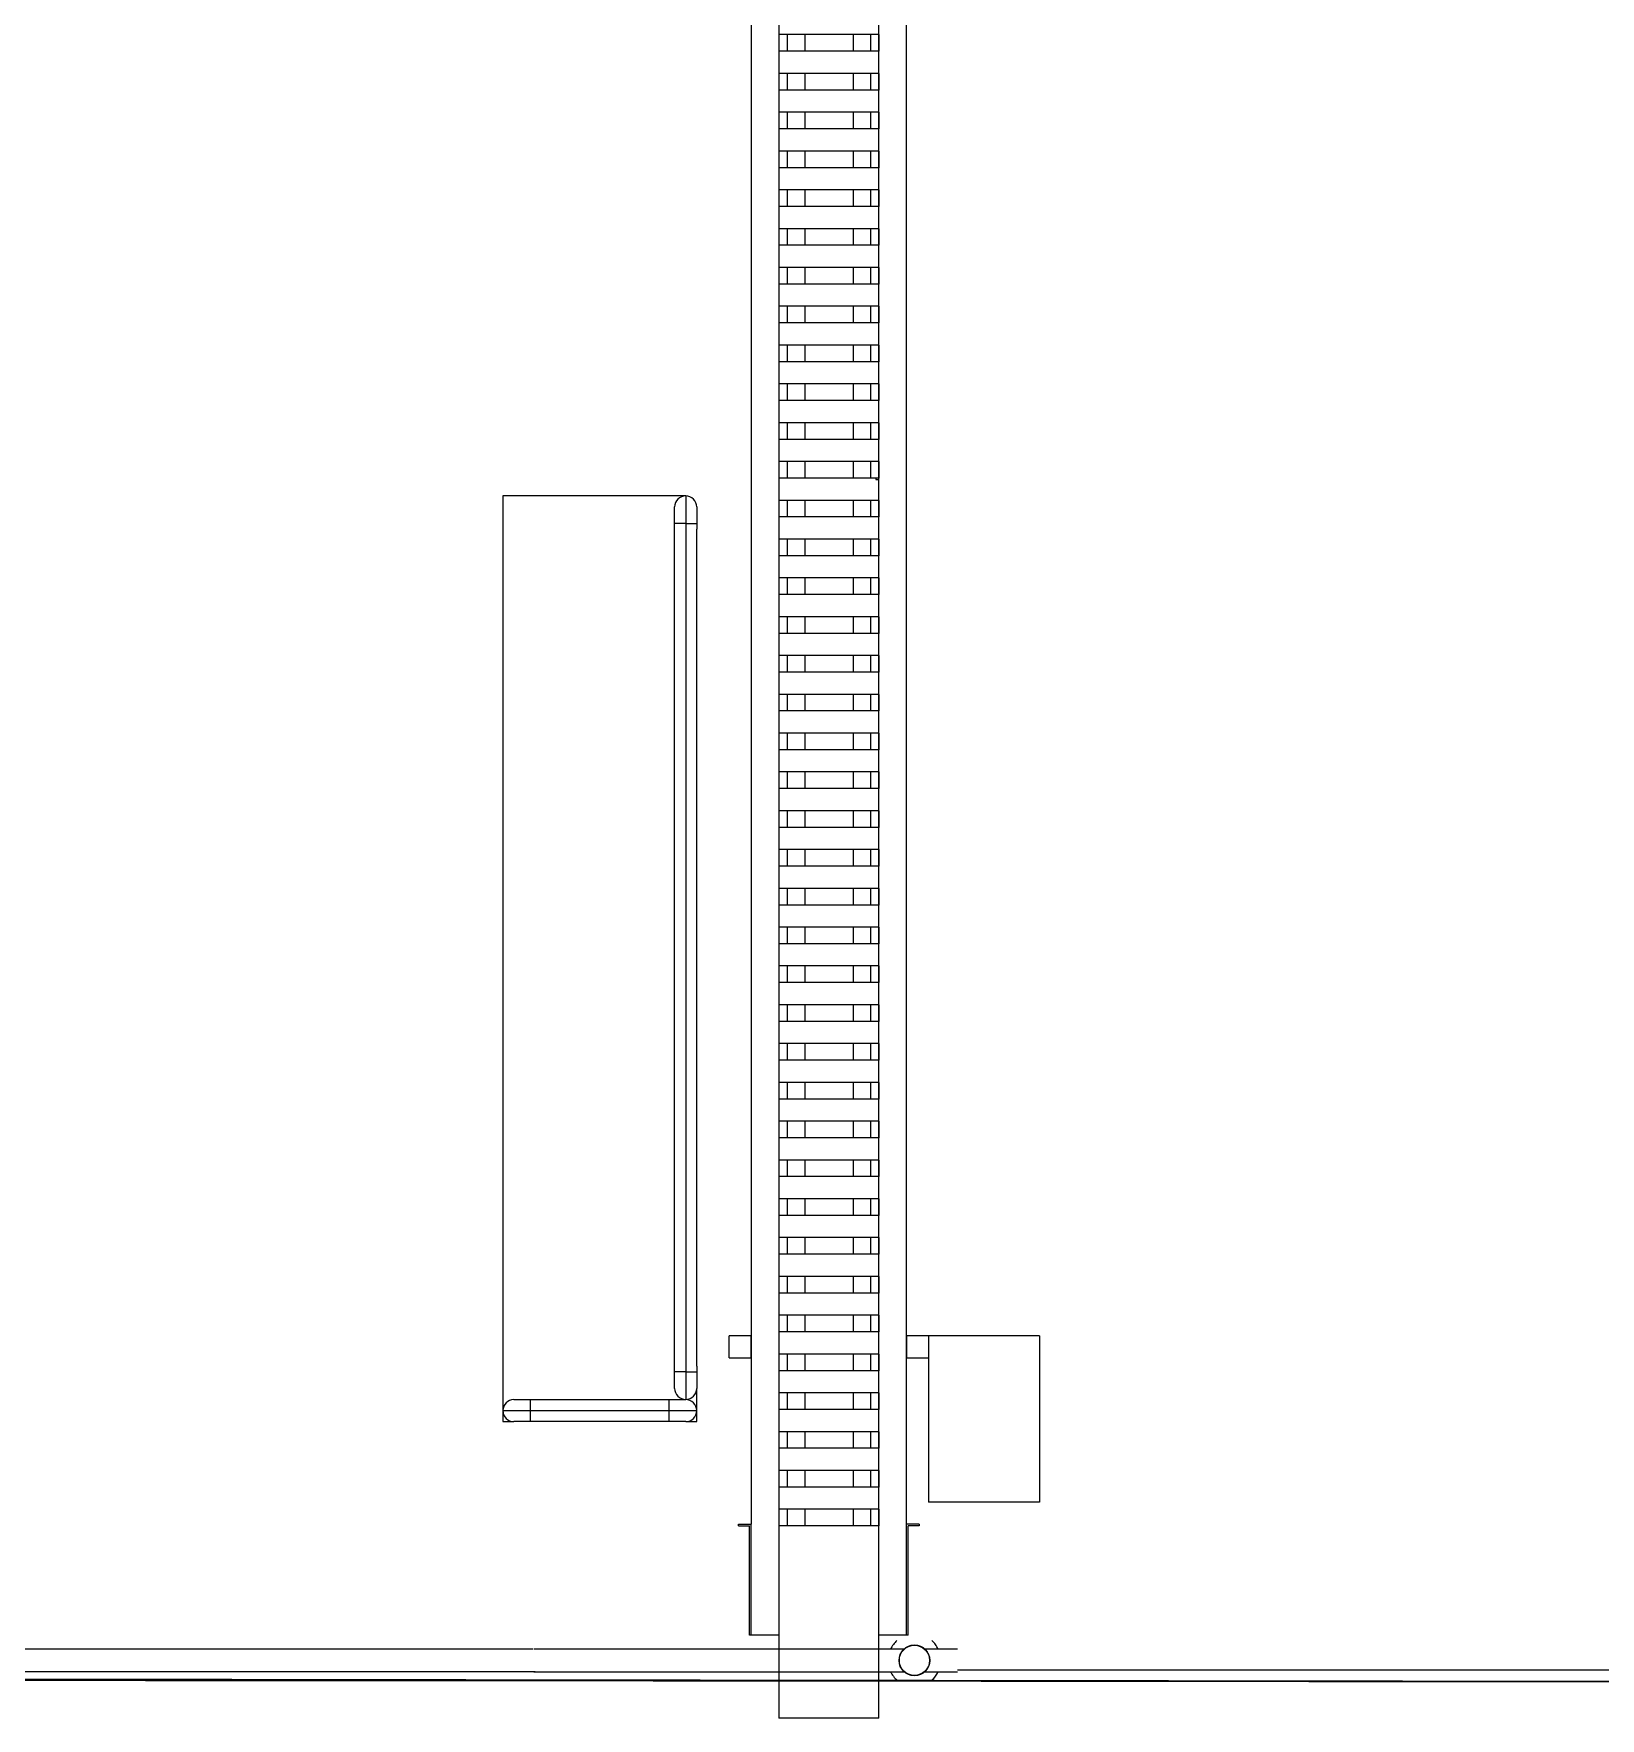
# Model space of a CAD drawing. Header units: inches. Extents: x -955375 to 106222, y -96450 to 64845.
# Drawn here: x 27907 to 30813, y 42033 to 45156 of the extents above; entities that cross this region are included whole.
import ezdxf

# ---------------------------------------------------------------- set-up
doc = ezdxf.new("R2010")
doc.units = ezdxf.units.IN
doc.header["$MEASUREMENT"] = 0
doc.linetypes.add('CONTINUA', pattern=[0])
doc.layers.add('ACHUTECH', color=24, linetype='Continuous', lineweight=18)
for name, color, linetype in [('DIBUJO', 2, 'Continuous'), ('Layer9', 7, 'Continuous'), ('maquinas', 7, 'Continuous')]:
    doc.layers.add(name, color=color, linetype=linetype)

# ---------------------------------------------------------------- blocks, each defined once
blk = doc.blocks.new('ertyuiop')
at = {"layer": 'DIBUJO', "color": 3}
blk.add_line((1018248.5, 77736.2, 1.1), (1018248.5, 78067.9, 1.1), dxfattribs=at)
at = {"layer": 'maquinas', "color": 3, "linetype": 'Continuous'}
for p, q in [((1016570.1, 78067.9, 1.1), (1016570.1, 78047.8, 1.1)), ((1018248.5, 78067.9, 1.1), (1016570.1, 78067.9, 1.1)), ((1016590.2, 78067.9, 1.1), (1016590.2, 78017.6, 1.1)), ((1016570.1, 78017.6, 1.1), (1016570.1, 78047.8, 1.1)), ((1016610.3, 78047.8, 1.1), (1016610.3, 78017.6, 1.1)), ((1016570.1, 78017.6, 1.1), (1016590.2, 78017.6, 1.1)), ((1016570.1, 78007.6, 1.1), (1016570.1, 78017.6, 1.1)), ((1016570.1, 77776.4, 1.1), (1016570.1, 78007.6, 1.1)), ((1016590.2, 78017.6, 1.1), (1016590.2, 77766.4, 1.1)), ((1016590.2, 78017.6, 1.1), (1016610.3, 78017.6, 1.1)), ((1016610.3, 78017.6, 1.1), (1016610.3, 78007.6, 1.1)), ((1016610.3, 78007.6, 1.1), (1016610.3, 77776.4, 1.1)), ((1016570.1, 77766.4, 1.1), (1016570.1, 77776.4, 1.1)), ((1016570.1, 77766.4, 1.1), (1016590.2, 77766.4, 1.1)), ((1016570.1, 77736.2, 1.1), (1016570.1, 77766.4, 1.1)), ((1016590.2, 77766.4, 1.1), (1016610.3, 77766.4, 1.1)), ((1016590.2, 77766.4, 1.1), (1016590.2, 77716.1, 1.1)), ((1016610.3, 77776.4, 1.1), (1016610.3, 77766.4, 1.1)), ((1016610.3, 77766.4, 1.1), (1016610.3, 77736.2, 1.1)), ((1016570.1, 77736.2, 1.1), (1016570.1, 77716.1, 1.1)), ((1016660.5, 77736.2, 1.1), (1016610.3, 77736.2, 1.1)), ((1016630.4, 77756.3, 1.1), (1016660.5, 77756.3, 1.1)), ((1016660.5, 77736.2, 1.1), (1016660.5, 77756.3, 1.1)), ((1016660.5, 77756.3, 1.1), (1016670.6, 77756.3, 1.1)), ((1016660.5, 77736.2, 1.1), (1016660.5, 77716.1, 1.1)), ((1018198.3, 77736.2, 1.1), (1016660.5, 77736.2, 1.1)), ((1016670.6, 77756.3, 1.1), (1018188.2, 77756.3, 1.1)), ((1018188.2, 77756.3, 1.1), (1018198.3, 77756.3, 1.1)), ((1018198.3, 77736.2, 1.1), (1018198.3, 77756.3, 1.1)), ((1018198.3, 77756.3, 1.1), (1018228.4, 77756.3, 1.1)), ((1018198.3, 77736.2, 1.1), (1018198.3, 77716.1, 1.1)), ((1018248.5, 77736.2, 1.1), (1018198.3, 77736.2, 1.1)), ((1016570.1, 77716.1, 1.1), (1016630.4, 77716.1, 1.1)), ((1016660.5, 77716.1, 1.1), (1016630.4, 77716.1, 1.1)), ((1016670.6, 77716.1, 1.1), (1016660.5, 77716.1, 1.1)), ((1016670.6, 77716.1, 1.1), (1018188.2, 77716.1, 1.1)), ((1018198.3, 77716.1, 1.1), (1018188.2, 77716.1, 1.1)), ((1018228.4, 77716.1, 1.1), (1018198.3, 77716.1, 1.1)), ((1018228.4, 77716.1, 1.1), (1018228.4, 77716.1, 1.1)), ((1016381.1, 77640.5, 1.1), (1016381.1, 77620.4, 1.1)), ((1016381.1, 77640.5, 1.1), (1016384.1, 77640.5, 1.1)), ((1016384.1, 77640.5, 1.1), (1016384.1, 77617.4, 1.1)), ((1016685.6, 77657.6, 1.1), (1016725.8, 77657.6, 1.1)), ((1016685.6, 77657.6, 1.1), (1016685.6, 77617.4, 1.1)), ((1016725.8, 77617.4, 1.1), (1016725.8, 77657.6, 1.1)), ((1016183.1, 77620.4, 1.1), (1016381.1, 77620.4, 1.1)), ((1016183.1, 77567.1, 1.1), (1016183.1, 77620.4, 1.1)), ((1016183.1, 77617.4, 1.1), (1016384.1, 77617.4, 1.1)), ((1019148, 77617.4, 1.1), (1016384.1, 77617.4, 1.1)), ((1016685.6, 77617.4, 1.1), (1016725.8, 77617.4, 1.1)), ((1019148, 77567.1, 1.1), (1016032.3, 77567.1, 1.1)), ((1016032.3, 77386.2, 1.1), (1016032.3, 77567.1, 1.1)), ((1016411.2, 77567.1, 1.1), (1016381.1, 77567.1, 1.1)), ((1016381.1, 77552.3, 1.1), (1016381.1, 77567.1, 1.1)), ((1016411.2, 77552.3, 1.1), (1016381.1, 77552.3, 1.1)), ((1016381.1, 77520.5, 1.1), (1016381.1, 77552.3, 1.1)), ((1016411.2, 77552.3, 1.1), (1016411.2, 77567.1, 1.1)), ((1016411.2, 77520.5, 1.1), (1016411.2, 77552.3, 1.1)), ((1016481.6, 77567.1, 1.1), (1016451.4, 77567.1, 1.1)), ((1016451.4, 77552.3, 1.1), (1016451.4, 77567.1, 1.1)), ((1016481.6, 77552.3, 1.1), (1016451.4, 77552.3, 1.1)), ((1016451.4, 77520.5, 1.1), (1016451.4, 77552.3, 1.1)), ((1016481.6, 77552.3, 1.1), (1016481.6, 77567.1, 1.1)), ((1016481.6, 77520.5, 1.1), (1016481.6, 77552.3, 1.1)), ((1016551.9, 77567.1, 1.1), (1016521.8, 77567.1, 1.1)), ((1016521.8, 77552.3, 1.1), (1016521.8, 77567.1, 1.1)), ((1016551.9, 77552.3, 1.1), (1016521.8, 77552.3, 1.1)), ((1016521.8, 77520.5, 1.1), (1016521.8, 77552.3, 1.1)), ((1016551.9, 77552.3, 1.1), (1016551.9, 77567.1, 1.1)), ((1016551.9, 77520.5, 1.1), (1016551.9, 77552.3, 1.1)), ((1016622.3, 77567.1, 1.1), (1016592.1, 77567.1, 1.1)), ((1016592.1, 77552.3, 1.1), (1016592.1, 77567.1, 1.1)), ((1016622.3, 77552.3, 1.1), (1016592.1, 77552.3, 1.1)), ((1016592.1, 77520.5, 1.1), (1016592.1, 77552.3, 1.1)), ((1016622.3, 77552.3, 1.1), (1016622.3, 77567.1, 1.1)), ((1016622.3, 77520.5, 1.1), (1016622.3, 77552.3, 1.1)), ((1016692.6, 77567.1, 1.1), (1016662.5, 77567.1, 1.1)), ((1016662.5, 77552.3, 1.1), (1016662.5, 77567.1, 1.1)), ((1016692.6, 77552.3, 1.1), (1016662.5, 77552.3, 1.1)), ((1016662.5, 77520.5, 1.1), (1016662.5, 77552.3, 1.1)), ((1016692.6, 77552.3, 1.1), (1016692.6, 77567.1, 1.1)), ((1016692.6, 77520.5, 1.1), (1016692.6, 77552.3, 1.1)), ((1016763, 77567.1, 1.1), (1016732.8, 77567.1, 1.1)), ((1016732.8, 77552.3, 1.1), (1016732.8, 77567.1, 1.1)), ((1016763, 77552.3, 1.1), (1016732.8, 77552.3, 1.1)), ((1016732.8, 77520.5, 1.1), (1016732.8, 77552.3, 1.1)), ((1016763, 77552.3, 1.1), (1016763, 77567.1, 1.1)), ((1016763, 77520.5, 1.1), (1016763, 77552.3, 1.1)), ((1016833.3, 77567.1, 1.1), (1016803.2, 77567.1, 1.1)), ((1016803.2, 77552.3, 1.1), (1016803.2, 77567.1, 1.1)), ((1016833.3, 77552.3, 1.1), (1016803.2, 77552.3, 1.1)), ((1016803.2, 77520.5, 1.1), (1016803.2, 77552.3, 1.1)), ((1016833.3, 77552.3, 1.1), (1016833.3, 77567.1, 1.1)), ((1016833.3, 77520.5, 1.1), (1016833.3, 77552.3, 1.1)), ((1016903.7, 77567.1, 1.1), (1016873.5, 77567.1, 1.1)), ((1016873.5, 77552.3, 1.1), (1016873.5, 77567.1, 1.1)), ((1016903.7, 77552.3, 1.1), (1016873.5, 77552.3, 1.1)), ((1016873.5, 77520.5, 1.1), (1016873.5, 77552.3, 1.1)), ((1016903.7, 77552.3, 1.1), (1016903.7, 77567.1, 1.1)), ((1016903.7, 77520.5, 1.1), (1016903.7, 77552.3, 1.1)), ((1016974.1, 77567.1, 1.1), (1016943.9, 77567.1, 1.1)), ((1016943.9, 77552.3, 1.1), (1016943.9, 77567.1, 1.1)), ((1016974.1, 77552.3, 1.1), (1016943.9, 77552.3, 1.1)), ((1016943.9, 77520.5, 1.1), (1016943.9, 77552.3, 1.1)), ((1016974.1, 77552.3, 1.1), (1016974.1, 77567.1, 1.1)), ((1016974.1, 77520.5, 1.1), (1016974.1, 77552.3, 1.1)), ((1017044.4, 77567.1, 1.1), (1017014.3, 77567.1, 1.1)), ((1017014.3, 77552.3, 1.1), (1017014.3, 77567.1, 1.1)), ((1017044.4, 77552.3, 1.1), (1017014.3, 77552.3, 1.1)), ((1017014.3, 77520.5, 1.1), (1017014.3, 77552.3, 1.1)), ((1017044.4, 77552.3, 1.1), (1017044.4, 77567.1, 1.1)), ((1017044.4, 77520.5, 1.1), (1017044.4, 77552.3, 1.1)), ((1017114.8, 77567.1, 1.1), (1017084.6, 77567.1, 1.1)), ((1017084.6, 77552.3, 1.1), (1017084.6, 77567.1, 1.1)), ((1017114.8, 77552.3, 1.1), (1017084.6, 77552.3, 1.1)), ((1017084.6, 77520.5, 1.1), (1017084.6, 77552.3, 1.1)), ((1017114.8, 77552.3, 1.1), (1017114.8, 77567.1, 1.1)), ((1017114.8, 77520.5, 1.1), (1017114.8, 77552.3, 1.1)), ((1017185.1, 77567.1, 1.1), (1017155, 77567.1, 1.1)), ((1017155, 77552.3, 1.1), (1017155, 77567.1, 1.1)), ((1017185.1, 77552.3, 1.1), (1017155, 77552.3, 1.1)), ((1017155, 77520.5, 1.1), (1017155, 77552.3, 1.1)), ((1017185.1, 77552.3, 1.1), (1017185.1, 77567.1, 1.1)), ((1017185.1, 77520.5, 1.1), (1017185.1, 77552.3, 1.1)), ((1017255.5, 77567.1, 1.1), (1017225.3, 77567.1, 1.1)), ((1017225.3, 77552.3, 1.1), (1017225.3, 77567.1, 1.1)), ((1017255.5, 77552.3, 1.1), (1017225.3, 77552.3, 1.1)), ((1017225.3, 77520.5, 1.1), (1017225.3, 77552.3, 1.1)), ((1017255.5, 77552.3, 1.1), (1017255.5, 77567.1, 1.1)), ((1017255.5, 77520.5, 1.1), (1017255.5, 77552.3, 1.1)), ((1017325.8, 77567.1, 1.1), (1017295.7, 77567.1, 1.1)), ((1017295.7, 77552.3, 1.1), (1017295.7, 77567.1, 1.1)), ((1017325.8, 77552.3, 1.1), (1017295.7, 77552.3, 1.1)), ((1017295.7, 77520.5, 1.1), (1017295.7, 77552.3, 1.1)), ((1017325.8, 77552.3, 1.1), (1017325.8, 77567.1, 1.1)), ((1017325.8, 77520.5, 1.1), (1017325.8, 77552.3, 1.1)), ((1017396.2, 77567.1, 1.1), (1017366, 77567.1, 1.1)), ((1017366, 77552.3, 1.1), (1017366, 77567.1, 1.1)), ((1017396.2, 77552.3, 1.1), (1017366, 77552.3, 1.1)), ((1017366, 77520.5, 1.1), (1017366, 77552.3, 1.1)), ((1017396.2, 77552.3, 1.1), (1017396.2, 77567.1, 1.1)), ((1017396.2, 77520.5, 1.1), (1017396.2, 77552.3, 1.1)), ((1017466.5, 77567.1, 1.1), (1017436.4, 77567.1, 1.1)), ((1017436.4, 77552.3, 1.1), (1017436.4, 77567.1, 1.1)), ((1017466.5, 77552.3, 1.1), (1017436.4, 77552.3, 1.1)), ((1017436.4, 77520.5, 1.1), (1017436.4, 77552.3, 1.1)), ((1017466.5, 77552.3, 1.1), (1017466.5, 77567.1, 1.1)), ((1017466.5, 77520.5, 1.1), (1017466.5, 77552.3, 1.1)), ((1017536.9, 77567.1, 1.1), (1017506.7, 77567.1, 1.1)), ((1017506.7, 77552.3, 1.1), (1017506.7, 77567.1, 1.1)), ((1017536.9, 77552.3, 1.1), (1017506.7, 77552.3, 1.1)), ((1017506.7, 77520.5, 1.1), (1017506.7, 77552.3, 1.1)), ((1017536.9, 77552.3, 1.1), (1017536.9, 77567.1, 1.1)), ((1017536.9, 77520.5, 1.1), (1017536.9, 77552.3, 1.1)), ((1017607.2, 77567.1, 1.1), (1017577.1, 77567.1, 1.1)), ((1017577.1, 77552.3, 1.1), (1017577.1, 77567.1, 1.1)), ((1017607.2, 77552.3, 1.1), (1017577.1, 77552.3, 1.1)), ((1017577.1, 77520.5, 1.1), (1017577.1, 77552.3, 1.1)), ((1017607.2, 77552.3, 1.1), (1017607.2, 77567.1, 1.1)), ((1017607.2, 77520.5, 1.1), (1017607.2, 77552.3, 1.1)), ((1017677.6, 77567.1, 1.1), (1017647.4, 77567.1, 1.1)), ((1017647.4, 77552.3, 1.1), (1017647.4, 77567.1, 1.1)), ((1017677.6, 77552.3, 1.1), (1017647.4, 77552.3, 1.1)), ((1017647.4, 77520.5, 1.1), (1017647.4, 77552.3, 1.1)), ((1017677.6, 77552.3, 1.1), (1017677.6, 77567.1, 1.1)), ((1017677.6, 77520.5, 1.1), (1017677.6, 77552.3, 1.1)), ((1017748, 77567.1, 1.1), (1017717.8, 77567.1, 1.1)), ((1017717.8, 77552.3, 1.1), (1017717.8, 77567.1, 1.1)), ((1017748, 77552.3, 1.1), (1017717.8, 77552.3, 1.1)), ((1017717.8, 77520.5, 1.1), (1017717.8, 77552.3, 1.1)), ((1017748, 77552.3, 1.1), (1017748, 77567.1, 1.1)), ((1017748, 77520.5, 1.1), (1017748, 77552.3, 1.1)), ((1017818.3, 77567.1, 1.1), (1017788.2, 77567.1, 1.1)), ((1017788.2, 77552.3, 1.1), (1017788.2, 77567.1, 1.1)), ((1017818.3, 77552.3, 1.1), (1017788.2, 77552.3, 1.1)), ((1017788.2, 77520.5, 1.1), (1017788.2, 77552.3, 1.1)), ((1017818.3, 77552.3, 1.1), (1017818.3, 77567.1, 1.1)), ((1017818.3, 77520.5, 1.1), (1017818.3, 77552.3, 1.1)), ((1017888.7, 77567.1, 1.1), (1017858.5, 77567.1, 1.1)), ((1017858.5, 77552.3, 1.1), (1017858.5, 77567.1, 1.1)), ((1017888.7, 77552.3, 1.1), (1017858.5, 77552.3, 1.1)), ((1017858.5, 77520.5, 1.1), (1017858.5, 77552.3, 1.1)), ((1017888.7, 77552.3, 1.1), (1017888.7, 77567.1, 1.1)), ((1017888.7, 77520.5, 1.1), (1017888.7, 77552.3, 1.1)), ((1017959, 77567.1, 1.1), (1017928.9, 77567.1, 1.1)), ((1017928.9, 77552.3, 1.1), (1017928.9, 77567.1, 1.1)), ((1017959, 77552.3, 1.1), (1017928.9, 77552.3, 1.1)), ((1017928.9, 77520.5, 1.1), (1017928.9, 77552.3, 1.1)), ((1017959, 77552.3, 1.1), (1017959, 77567.1, 1.1)), ((1017959, 77520.5, 1.1), (1017959, 77552.3, 1.1)), ((1018029.4, 77567.1, 1.1), (1017999.2, 77567.1, 1.1)), ((1017999.2, 77552.3, 1.1), (1017999.2, 77567.1, 1.1)), ((1018029.4, 77552.3, 1.1), (1017999.2, 77552.3, 1.1)), ((1017999.2, 77520.5, 1.1), (1017999.2, 77552.3, 1.1)), ((1018029.4, 77552.3, 1.1), (1018029.4, 77567.1, 1.1)), ((1018029.4, 77520.5, 1.1), (1018029.4, 77552.3, 1.1)), ((1018099.7, 77567.1, 1.1), (1018069.6, 77567.1, 1.1)), ((1018069.6, 77552.3, 1.1), (1018069.6, 77567.1, 1.1)), ((1018099.7, 77552.3, 1.1), (1018069.6, 77552.3, 1.1)), ((1018069.6, 77520.5, 1.1), (1018069.6, 77552.3, 1.1)), ((1018099.7, 77552.3, 1.1), (1018099.7, 77567.1, 1.1)), ((1018099.7, 77520.5, 1.1), (1018099.7, 77552.3, 1.1)), ((1018170.1, 77567.1, 1.1), (1018139.9, 77567.1, 1.1)), ((1018139.9, 77552.3, 1.1), (1018139.9, 77567.1, 1.1)), ((1018170.1, 77552.3, 1.1), (1018139.9, 77552.3, 1.1)), ((1018139.9, 77520.5, 1.1), (1018139.9, 77552.3, 1.1)), ((1018170.1, 77552.3, 1.1), (1018170.1, 77567.1, 1.1)), ((1018170.1, 77520.5, 1.1), (1018170.1, 77552.3, 1.1)), ((1018240.4, 77567.1, 1.1), (1018210.3, 77567.1, 1.1)), ((1018210.3, 77552.3, 1.1), (1018210.3, 77567.1, 1.1)), ((1018240.4, 77552.3, 1.1), (1018210.3, 77552.3, 1.1)), ((1018210.3, 77520.5, 1.1), (1018210.3, 77552.3, 1.1)), ((1018240.4, 77552.3, 1.1), (1018240.4, 77567.1, 1.1)), ((1018240.4, 77520.5, 1.1), (1018240.4, 77552.3, 1.1)), ((1018310.8, 77567.1, 1.1), (1018280.6, 77567.1, 1.1)), ((1018280.6, 77552.3, 1.1), (1018280.6, 77567.1, 1.1)), ((1018310.8, 77552.3, 1.1), (1018280.6, 77552.3, 1.1)), ((1018280.6, 77520.5, 1.1), (1018280.6, 77552.3, 1.1)), ((1018310.8, 77552.3, 1.1), (1018310.8, 77567.1, 1.1)), ((1018310.8, 77520.5, 1.1), (1018310.8, 77552.3, 1.1)), ((1018381.1, 77567.1, 1.1), (1018351, 77567.1, 1.1)), ((1018351, 77552.3, 1.1), (1018351, 77567.1, 1.1)), ((1018381.1, 77552.3, 1.1), (1018351, 77552.3, 1.1)), ((1018351, 77520.5, 1.1), (1018351, 77552.3, 1.1)), ((1018381.1, 77552.3, 1.1), (1018381.1, 77567.1, 1.1)), ((1018381.1, 77520.5, 1.1), (1018381.1, 77552.3, 1.1)), ((1018451.5, 77567.1, 1.1), (1018421.3, 77567.1, 1.1)), ((1018421.3, 77552.3, 1.1), (1018421.3, 77567.1, 1.1)), ((1018451.5, 77552.3, 1.1), (1018421.3, 77552.3, 1.1)), ((1018421.3, 77520.5, 1.1), (1018421.3, 77552.3, 1.1)), ((1018451.5, 77552.3, 1.1), (1018451.5, 77567.1, 1.1)), ((1018451.5, 77520.5, 1.1), (1018451.5, 77552.3, 1.1)), ((1018521.9, 77567.1, 1.1), (1018491.7, 77567.1, 1.1)), ((1018491.7, 77552.3, 1.1), (1018491.7, 77567.1, 1.1)), ((1018521.9, 77552.3, 1.1), (1018491.7, 77552.3, 1.1)), ((1018491.7, 77520.5, 1.1), (1018491.7, 77552.3, 1.1)), ((1018521.9, 77552.3, 1.1), (1018521.9, 77567.1, 1.1)), ((1018521.9, 77520.5, 1.1), (1018521.9, 77552.3, 1.1)), ((1018592.2, 77567.1, 1.1), (1018562.1, 77567.1, 1.1)), ((1018562.1, 77552.3, 1.1), (1018562.1, 77567.1, 1.1)), ((1018592.2, 77552.3, 1.1), (1018562.1, 77552.3, 1.1)), ((1018562.1, 77520.5, 1.1), (1018562.1, 77552.3, 1.1)), ((1018592.2, 77552.3, 1.1), (1018592.2, 77567.1, 1.1)), ((1018592.2, 77520.5, 1.1), (1018592.2, 77552.3, 1.1)), ((1018662.6, 77567.1, 1.1), (1018632.4, 77567.1, 1.1)), ((1018632.4, 77552.3, 1.1), (1018632.4, 77567.1, 1.1)), ((1018662.6, 77552.3, 1.1), (1018632.4, 77552.3, 1.1)), ((1018632.4, 77520.5, 1.1), (1018632.4, 77552.3, 1.1)), ((1018662.6, 77552.3, 1.1), (1018662.6, 77567.1, 1.1)), ((1018662.6, 77520.5, 1.1), (1018662.6, 77552.3, 1.1)), ((1018732.9, 77567.1, 1.1), (1018702.8, 77567.1, 1.1)), ((1018702.8, 77552.3, 1.1), (1018702.8, 77567.1, 1.1)), ((1018732.9, 77552.3, 1.1), (1018702.8, 77552.3, 1.1)), ((1018702.8, 77520.5, 1.1), (1018702.8, 77552.3, 1.1)), ((1018732.9, 77552.3, 1.1), (1018732.9, 77567.1, 1.1)), ((1018732.9, 77520.5, 1.1), (1018732.9, 77552.3, 1.1)), ((1018803.3, 77567.1, 1.1), (1018773.1, 77567.1, 1.1)), ((1018773.1, 77552.3, 1.1), (1018773.1, 77567.1, 1.1)), ((1018803.3, 77552.3, 1.1), (1018773.1, 77552.3, 1.1)), ((1018773.1, 77520.5, 1.1), (1018773.1, 77552.3, 1.1)), ((1018803.3, 77552.3, 1.1), (1018803.3, 77567.1, 1.1)), ((1018803.3, 77520.5, 1.1), (1018803.3, 77552.3, 1.1)), ((1018873.6, 77567.1, 1.1), (1018843.5, 77567.1, 1.1)), ((1018843.5, 77552.3, 1.1), (1018843.5, 77567.1, 1.1)), ((1018873.6, 77552.3, 1.1), (1018843.5, 77552.3, 1.1)), ((1018843.5, 77520.5, 1.1), (1018843.5, 77552.3, 1.1)), ((1018873.6, 77552.3, 1.1), (1018873.6, 77567.1, 1.1)), ((1018873.6, 77520.5, 1.1), (1018873.6, 77552.3, 1.1)), ((1018944, 77567.1, 1.1), (1018913.8, 77567.1, 1.1)), ((1018913.8, 77552.3, 1.1), (1018913.8, 77567.1, 1.1)), ((1018944, 77552.3, 1.1), (1018913.8, 77552.3, 1.1)), ((1018913.8, 77520.5, 1.1), (1018913.8, 77552.3, 1.1)), ((1018944, 77552.3, 1.1), (1018944, 77567.1, 1.1)), ((1018944, 77520.5, 1.1), (1018944, 77552.3, 1.1)), ((1019014.3, 77567.1, 1.1), (1018984.2, 77567.1, 1.1)), ((1018984.2, 77552.3, 1.1), (1018984.2, 77567.1, 1.1)), ((1019014.3, 77552.3, 1.1), (1018984.2, 77552.3, 1.1)), ((1018984.2, 77520.5, 1.1), (1018984.2, 77552.3, 1.1)), ((1019014.3, 77552.3, 1.1), (1019014.3, 77567.1, 1.1)), ((1019014.3, 77520.5, 1.1), (1019014.3, 77552.3, 1.1)), ((1019084.7, 77567.1, 1.1), (1019054.5, 77567.1, 1.1)), ((1019054.5, 77552.3, 1.1), (1019054.5, 77567.1, 1.1)), ((1019084.7, 77552.3, 1.1), (1019054.5, 77552.3, 1.1)), ((1019054.5, 77520.5, 1.1), (1019054.5, 77552.3, 1.1)), ((1019084.7, 77552.3, 1.1), (1019084.7, 77567.1, 1.1)), ((1019084.7, 77520.5, 1.1), (1019084.7, 77552.3, 1.1)), ((1016411.2, 77520.5, 1.1), (1016381.1, 77520.5, 1.1)), ((1016381.1, 77432.8, 1.1), (1016381.1, 77520.5, 1.1)), ((1016411.2, 77432.8, 1.1), (1016411.2, 77520.5, 1.1)), ((1016481.6, 77520.5, 1.1), (1016451.4, 77520.5, 1.1)), ((1016451.4, 77432.8, 1.1), (1016451.4, 77520.5, 1.1)), ((1016481.6, 77432.8, 1.1), (1016481.6, 77520.5, 1.1)), ((1016551.9, 77520.5, 1.1), (1016521.8, 77520.5, 1.1)), ((1016521.8, 77432.8, 1.1), (1016521.8, 77520.5, 1.1)), ((1016551.9, 77432.8, 1.1), (1016551.9, 77520.5, 1.1)), ((1016622.3, 77520.5, 1.1), (1016592.1, 77520.5, 1.1)), ((1016592.1, 77432.8, 1.1), (1016592.1, 77520.5, 1.1)), ((1016622.3, 77432.8, 1.1), (1016622.3, 77520.5, 1.1)), ((1016692.6, 77520.5, 1.1), (1016662.5, 77520.5, 1.1)), ((1016662.5, 77432.8, 1.1), (1016662.5, 77520.5, 1.1)), ((1016692.6, 77432.8, 1.1), (1016692.6, 77520.5, 1.1)), ((1016763, 77520.5, 1.1), (1016732.8, 77520.5, 1.1)), ((1016732.8, 77432.8, 1.1), (1016732.8, 77520.5, 1.1)), ((1016763, 77432.8, 1.1), (1016763, 77520.5, 1.1)), ((1016833.3, 77520.5, 1.1), (1016803.2, 77520.5, 1.1)), ((1016803.2, 77432.8, 1.1), (1016803.2, 77520.5, 1.1)), ((1016833.3, 77432.8, 1.1), (1016833.3, 77520.5, 1.1)), ((1016903.7, 77520.5, 1.1), (1016873.5, 77520.5, 1.1)), ((1016873.5, 77432.8, 1.1), (1016873.5, 77520.5, 1.1)), ((1016903.7, 77432.8, 1.1), (1016903.7, 77520.5, 1.1)), ((1016974.1, 77520.5, 1.1), (1016943.9, 77520.5, 1.1)), ((1016943.9, 77432.8, 1.1), (1016943.9, 77520.5, 1.1)), ((1016974.1, 77432.8, 1.1), (1016974.1, 77520.5, 1.1)), ((1017044.4, 77520.5, 1.1), (1017014.3, 77520.5, 1.1)), ((1017014.3, 77432.8, 1.1), (1017014.3, 77520.5, 1.1)), ((1017044.4, 77432.8, 1.1), (1017044.4, 77520.5, 1.1)), ((1017114.8, 77520.5, 1.1), (1017084.6, 77520.5, 1.1)), ((1017084.6, 77432.8, 1.1), (1017084.6, 77520.5, 1.1)), ((1017114.8, 77432.8, 1.1), (1017114.8, 77520.5, 1.1)), ((1017185.1, 77520.5, 1.1), (1017155, 77520.5, 1.1)), ((1017155, 77432.8, 1.1), (1017155, 77520.5, 1.1)), ((1017185.1, 77432.8, 1.1), (1017185.1, 77520.5, 1.1)), ((1017255.5, 77520.5, 1.1), (1017225.3, 77520.5, 1.1)), ((1017225.3, 77432.8, 1.1), (1017225.3, 77520.5, 1.1)), ((1017255.5, 77432.8, 1.1), (1017255.5, 77520.5, 1.1)), ((1017325.8, 77520.5, 1.1), (1017295.7, 77520.5, 1.1)), ((1017295.7, 77432.8, 1.1), (1017295.7, 77520.5, 1.1)), ((1017325.8, 77432.8, 1.1), (1017325.8, 77520.5, 1.1)), ((1017396.2, 77520.5, 1.1), (1017366, 77520.5, 1.1)), ((1017366, 77432.8, 1.1), (1017366, 77520.5, 1.1)), ((1017396.2, 77432.8, 1.1), (1017396.2, 77520.5, 1.1)), ((1017466.5, 77520.5, 1.1), (1017436.4, 77520.5, 1.1)), ((1017436.4, 77432.8, 1.1), (1017436.4, 77520.5, 1.1)), ((1017466.5, 77432.8, 1.1), (1017466.5, 77520.5, 1.1)), ((1017536.9, 77520.5, 1.1), (1017506.7, 77520.5, 1.1)), ((1017506.7, 77432.8, 1.1), (1017506.7, 77520.5, 1.1)), ((1017536.9, 77432.8, 1.1), (1017536.9, 77520.5, 1.1)), ((1017607.2, 77520.5, 1.1), (1017577.1, 77520.5, 1.1)), ((1017577.1, 77432.8, 1.1), (1017577.1, 77520.5, 1.1)), ((1017607.2, 77432.8, 1.1), (1017607.2, 77520.5, 1.1)), ((1017677.6, 77520.5, 1.1), (1017647.4, 77520.5, 1.1)), ((1017647.4, 77432.8, 1.1), (1017647.4, 77520.5, 1.1)), ((1017677.6, 77432.8, 1.1), (1017677.6, 77520.5, 1.1)), ((1017748, 77520.5, 1.1), (1017717.8, 77520.5, 1.1)), ((1017717.8, 77432.8, 1.1), (1017717.8, 77520.5, 1.1)), ((1017748, 77432.8, 1.1), (1017748, 77520.5, 1.1)), ((1017818.3, 77520.5, 1.1), (1017788.2, 77520.5, 1.1)), ((1017788.2, 77432.8, 1.1), (1017788.2, 77520.5, 1.1)), ((1017818.3, 77432.8, 1.1), (1017818.3, 77520.5, 1.1)), ((1017888.7, 77520.5, 1.1), (1017858.5, 77520.5, 1.1)), ((1017858.5, 77432.8, 1.1), (1017858.5, 77520.5, 1.1)), ((1017888.7, 77432.8, 1.1), (1017888.7, 77520.5, 1.1)), ((1017959, 77520.5, 1.1), (1017928.9, 77520.5, 1.1)), ((1017928.9, 77432.8, 1.1), (1017928.9, 77520.5, 1.1)), ((1017959, 77432.8, 1.1), (1017959, 77520.5, 1.1)), ((1018029.4, 77520.5, 1.1), (1017999.2, 77520.5, 1.1)), ((1017999.2, 77432.8, 1.1), (1017999.2, 77520.5, 1.1)), ((1018029.4, 77432.8, 1.1), (1018029.4, 77520.5, 1.1)), ((1018099.7, 77520.5, 1.1), (1018069.6, 77520.5, 1.1)), ((1018069.6, 77432.8, 1.1), (1018069.6, 77520.5, 1.1)), ((1018099.7, 77432.8, 1.1), (1018099.7, 77520.5, 1.1)), ((1018170.1, 77520.5, 1.1), (1018139.9, 77520.5, 1.1)), ((1018139.9, 77432.8, 1.1), (1018139.9, 77520.5, 1.1)), ((1018170.1, 77432.8, 1.1), (1018170.1, 77520.5, 1.1)), ((1018240.4, 77520.5, 1.1), (1018210.3, 77520.5, 1.1)), ((1018210.3, 77432.8, 1.1), (1018210.3, 77520.5, 1.1)), ((1018240.4, 77432.8, 1.1), (1018240.4, 77520.5, 1.1)), ((1018310.8, 77520.5, 1.1), (1018280.6, 77520.5, 1.1)), ((1018280.6, 77432.8, 1.1), (1018280.6, 77520.5, 1.1)), ((1018310.8, 77432.8, 1.1), (1018310.8, 77520.5, 1.1)), ((1018381.1, 77520.5, 1.1), (1018351, 77520.5, 1.1)), ((1018351, 77432.8, 1.1), (1018351, 77520.5, 1.1)), ((1018381.1, 77432.8, 1.1), (1018381.1, 77520.5, 1.1)), ((1018451.5, 77520.5, 1.1), (1018421.3, 77520.5, 1.1)), ((1018421.3, 77432.8, 1.1), (1018421.3, 77520.5, 1.1)), ((1018451.5, 77432.8, 1.1), (1018451.5, 77520.5, 1.1)), ((1018521.9, 77520.5, 1.1), (1018491.7, 77520.5, 1.1)), ((1018491.7, 77432.8, 1.1), (1018491.7, 77520.5, 1.1)), ((1018521.9, 77432.8, 1.1), (1018521.9, 77520.5, 1.1)), ((1018592.2, 77520.5, 1.1), (1018562.1, 77520.5, 1.1)), ((1018562.1, 77432.8, 1.1), (1018562.1, 77520.5, 1.1)), ((1018592.2, 77432.8, 1.1), (1018592.2, 77520.5, 1.1)), ((1018662.6, 77520.5, 1.1), (1018632.4, 77520.5, 1.1)), ((1018632.4, 77432.8, 1.1), (1018632.4, 77520.5, 1.1)), ((1018662.6, 77432.8, 1.1), (1018662.6, 77520.5, 1.1)), ((1018732.9, 77520.5, 1.1), (1018702.8, 77520.5, 1.1)), ((1018702.8, 77432.8, 1.1), (1018702.8, 77520.5, 1.1)), ((1018732.9, 77432.8, 1.1), (1018732.9, 77520.5, 1.1)), ((1018803.3, 77520.5, 1.1), (1018773.1, 77520.5, 1.1)), ((1018773.1, 77432.8, 1.1), (1018773.1, 77520.5, 1.1)), ((1018803.3, 77432.8, 1.1), (1018803.3, 77520.5, 1.1)), ((1018873.6, 77520.5, 1.1), (1018843.5, 77520.5, 1.1)), ((1018843.5, 77432.8, 1.1), (1018843.5, 77520.5, 1.1)), ((1018873.6, 77432.8, 1.1), (1018873.6, 77520.5, 1.1)), ((1018944, 77520.5, 1.1), (1018913.8, 77520.5, 1.1)), ((1018913.8, 77432.8, 1.1), (1018913.8, 77520.5, 1.1)), ((1018944, 77432.8, 1.1), (1018944, 77520.5, 1.1)), ((1019014.3, 77520.5, 1.1), (1018984.2, 77520.5, 1.1)), ((1018984.2, 77432.8, 1.1), (1018984.2, 77520.5, 1.1)), ((1019014.3, 77432.8, 1.1), (1019014.3, 77520.5, 1.1)), ((1019084.7, 77520.5, 1.1), (1019054.5, 77520.5, 1.1)), ((1019054.5, 77432.8, 1.1), (1019054.5, 77520.5, 1.1)), ((1019084.7, 77432.8, 1.1), (1019084.7, 77520.5, 1.1)), ((1016411.2, 77432.8, 1.1), (1016381.1, 77432.8, 1.1)), ((1016381.1, 77401.1, 1.1), (1016381.1, 77432.8, 1.1)), ((1016411.2, 77401.1, 1.1), (1016411.2, 77432.8, 1.1)), ((1016481.6, 77432.8, 1.1), (1016451.4, 77432.8, 1.1)), ((1016451.4, 77401.1, 1.1), (1016451.4, 77432.8, 1.1)), ((1016481.6, 77401.1, 1.1), (1016481.6, 77432.8, 1.1)), ((1016551.9, 77432.8, 1.1), (1016521.8, 77432.8, 1.1)), ((1016521.8, 77401.1, 1.1), (1016521.8, 77432.8, 1.1)), ((1016551.9, 77401.1, 1.1), (1016551.9, 77432.8, 1.1)), ((1016622.3, 77432.8, 1.1), (1016592.1, 77432.8, 1.1)), ((1016592.1, 77401.1, 1.1), (1016592.1, 77432.8, 1.1)), ((1016622.3, 77401.1, 1.1), (1016622.3, 77432.8, 1.1)), ((1016692.6, 77432.8, 1.1), (1016662.5, 77432.8, 1.1)), ((1016662.5, 77401.1, 1.1), (1016662.5, 77432.8, 1.1)), ((1016692.6, 77401.1, 1.1), (1016692.6, 77432.8, 1.1)), ((1016763, 77432.8, 1.1), (1016732.8, 77432.8, 1.1)), ((1016732.8, 77401.1, 1.1), (1016732.8, 77432.8, 1.1)), ((1016763, 77401.1, 1.1), (1016763, 77432.8, 1.1)), ((1016833.3, 77432.8, 1.1), (1016803.2, 77432.8, 1.1)), ((1016803.2, 77401.1, 1.1), (1016803.2, 77432.8, 1.1)), ((1016833.3, 77401.1, 1.1), (1016833.3, 77432.8, 1.1)), ((1016903.7, 77432.8, 1.1), (1016873.5, 77432.8, 1.1)), ((1016873.5, 77401.1, 1.1), (1016873.5, 77432.8, 1.1)), ((1016903.7, 77401.1, 1.1), (1016903.7, 77432.8, 1.1)), ((1016974.1, 77432.8, 1.1), (1016943.9, 77432.8, 1.1)), ((1016943.9, 77401.1, 1.1), (1016943.9, 77432.8, 1.1)), ((1016974.1, 77401.1, 1.1), (1016974.1, 77432.8, 1.1)), ((1017044.4, 77432.8, 1.1), (1017014.3, 77432.8, 1.1)), ((1017014.3, 77401.1, 1.1), (1017014.3, 77432.8, 1.1)), ((1017044.4, 77401.1, 1.1), (1017044.4, 77432.8, 1.1)), ((1017114.8, 77432.8, 1.1), (1017084.6, 77432.8, 1.1)), ((1017084.6, 77401.1, 1.1), (1017084.6, 77432.8, 1.1)), ((1017114.8, 77401.1, 1.1), (1017114.8, 77432.8, 1.1)), ((1017185.1, 77432.8, 1.1), (1017155, 77432.8, 1.1)), ((1017155, 77401.1, 1.1), (1017155, 77432.8, 1.1)), ((1017185.1, 77401.1, 1.1), (1017185.1, 77432.8, 1.1)), ((1017255.5, 77432.8, 1.1), (1017225.3, 77432.8, 1.1)), ((1017225.3, 77401.1, 1.1), (1017225.3, 77432.8, 1.1)), ((1017255.5, 77401.1, 1.1), (1017255.5, 77432.8, 1.1)), ((1017325.8, 77432.8, 1.1), (1017295.7, 77432.8, 1.1)), ((1017295.7, 77401.1, 1.1), (1017295.7, 77432.8, 1.1)), ((1017325.8, 77401.1, 1.1), (1017325.8, 77432.8, 1.1)), ((1017396.2, 77432.8, 1.1), (1017366, 77432.8, 1.1)), ((1017366, 77401.1, 1.1), (1017366, 77432.8, 1.1)), ((1017396.2, 77401.1, 1.1), (1017396.2, 77432.8, 1.1)), ((1017466.5, 77432.8, 1.1), (1017436.4, 77432.8, 1.1)), ((1017436.4, 77401.1, 1.1), (1017436.4, 77432.8, 1.1)), ((1017466.5, 77401.1, 1.1), (1017466.5, 77432.8, 1.1)), ((1017536.9, 77432.8, 1.1), (1017506.7, 77432.8, 1.1)), ((1017506.7, 77401.1, 1.1), (1017506.7, 77432.8, 1.1)), ((1017536.9, 77401.1, 1.1), (1017536.9, 77432.8, 1.1)), ((1017607.2, 77432.8, 1.1), (1017577.1, 77432.8, 1.1)), ((1017577.1, 77401.1, 1.1), (1017577.1, 77432.8, 1.1)), ((1017607.2, 77401.1, 1.1), (1017607.2, 77432.8, 1.1)), ((1017677.6, 77432.8, 1.1), (1017647.4, 77432.8, 1.1)), ((1017647.4, 77401.1, 1.1), (1017647.4, 77432.8, 1.1)), ((1017677.6, 77401.1, 1.1), (1017677.6, 77432.8, 1.1)), ((1017748, 77432.8, 1.1), (1017717.8, 77432.8, 1.1)), ((1017717.8, 77401.1, 1.1), (1017717.8, 77432.8, 1.1)), ((1017748, 77401.1, 1.1), (1017748, 77432.8, 1.1)), ((1017818.3, 77432.8, 1.1), (1017788.2, 77432.8, 1.1)), ((1017788.2, 77401.1, 1.1), (1017788.2, 77432.8, 1.1)), ((1017818.3, 77401.1, 1.1), (1017818.3, 77432.8, 1.1)), ((1017888.7, 77432.8, 1.1), (1017858.5, 77432.8, 1.1)), ((1017858.5, 77401.1, 1.1), (1017858.5, 77432.8, 1.1)), ((1017888.7, 77401.1, 1.1), (1017888.7, 77432.8, 1.1)), ((1017959, 77432.8, 1.1), (1017928.9, 77432.8, 1.1)), ((1017928.9, 77401.1, 1.1), (1017928.9, 77432.8, 1.1)), ((1017959, 77401.1, 1.1), (1017959, 77432.8, 1.1)), ((1018029.4, 77432.8, 1.1), (1017999.2, 77432.8, 1.1)), ((1017999.2, 77401.1, 1.1), (1017999.2, 77432.8, 1.1)), ((1018029.4, 77401.1, 1.1), (1018029.4, 77432.8, 1.1)), ((1018099.7, 77432.8, 1.1), (1018069.6, 77432.8, 1.1)), ((1018069.6, 77401.1, 1.1), (1018069.6, 77432.8, 1.1)), ((1018099.7, 77401.1, 1.1), (1018099.7, 77432.8, 1.1)), ((1018170.1, 77432.8, 1.1), (1018139.9, 77432.8, 1.1)), ((1018139.9, 77401.1, 1.1), (1018139.9, 77432.8, 1.1)), ((1018170.1, 77401.1, 1.1), (1018170.1, 77432.8, 1.1)), ((1018240.4, 77432.8, 1.1), (1018210.3, 77432.8, 1.1)), ((1018210.3, 77401.1, 1.1), (1018210.3, 77432.8, 1.1)), ((1018240.4, 77401.1, 1.1), (1018240.4, 77432.8, 1.1)), ((1018310.8, 77432.8, 1.1), (1018280.6, 77432.8, 1.1)), ((1018280.6, 77401.1, 1.1), (1018280.6, 77432.8, 1.1)), ((1018310.8, 77401.1, 1.1), (1018310.8, 77432.8, 1.1)), ((1018381.1, 77432.8, 1.1), (1018351, 77432.8, 1.1)), ((1018351, 77401.1, 1.1), (1018351, 77432.8, 1.1)), ((1018381.1, 77401.1, 1.1), (1018381.1, 77432.8, 1.1)), ((1018451.5, 77432.8, 1.1), (1018421.3, 77432.8, 1.1)), ((1018421.3, 77401.1, 1.1), (1018421.3, 77432.8, 1.1)), ((1018451.5, 77401.1, 1.1), (1018451.5, 77432.8, 1.1)), ((1018521.9, 77432.8, 1.1), (1018491.7, 77432.8, 1.1)), ((1018491.7, 77401.1, 1.1), (1018491.7, 77432.8, 1.1)), ((1018521.9, 77401.1, 1.1), (1018521.9, 77432.8, 1.1)), ((1018592.2, 77432.8, 1.1), (1018562.1, 77432.8, 1.1)), ((1018562.1, 77401.1, 1.1), (1018562.1, 77432.8, 1.1)), ((1018592.2, 77401.1, 1.1), (1018592.2, 77432.8, 1.1)), ((1018662.6, 77432.8, 1.1), (1018632.4, 77432.8, 1.1)), ((1018632.4, 77401.1, 1.1), (1018632.4, 77432.8, 1.1)), ((1018662.6, 77401.1, 1.1), (1018662.6, 77432.8, 1.1)), ((1018732.9, 77432.8, 1.1), (1018702.8, 77432.8, 1.1)), ((1018702.8, 77401.1, 1.1), (1018702.8, 77432.8, 1.1)), ((1018732.9, 77401.1, 1.1), (1018732.9, 77432.8, 1.1)), ((1018803.3, 77432.8, 1.1), (1018773.1, 77432.8, 1.1)), ((1018773.1, 77401.1, 1.1), (1018773.1, 77432.8, 1.1)), ((1018803.3, 77401.1, 1.1), (1018803.3, 77432.8, 1.1)), ((1018873.6, 77432.8, 1.1), (1018843.5, 77432.8, 1.1)), ((1018843.5, 77401.1, 1.1), (1018843.5, 77432.8, 1.1)), ((1018873.6, 77401.1, 1.1), (1018873.6, 77432.8, 1.1)), ((1018944, 77432.8, 1.1), (1018913.8, 77432.8, 1.1)), ((1018913.8, 77401.1, 1.1), (1018913.8, 77432.8, 1.1)), ((1018944, 77401.1, 1.1), (1018944, 77432.8, 1.1)), ((1019014.3, 77432.8, 1.1), (1018984.2, 77432.8, 1.1)), ((1018984.2, 77401.1, 1.1), (1018984.2, 77432.8, 1.1)), ((1019014.3, 77401.1, 1.1), (1019014.3, 77432.8, 1.1)), ((1019084.7, 77432.8, 1.1), (1019054.5, 77432.8, 1.1)), ((1019054.5, 77401.1, 1.1), (1019054.5, 77432.8, 1.1)), ((1019084.7, 77401.1, 1.1), (1019084.7, 77432.8, 1.1)), ((1016411.2, 77401.1, 1.1), (1016381.1, 77401.1, 1.1)), ((1016381.1, 77386.2, 1.1), (1016381.1, 77401.1, 1.1)), ((1016411.2, 77386.2, 1.1), (1016411.2, 77401.1, 1.1)), ((1016481.6, 77401.1, 1.1), (1016451.4, 77401.1, 1.1)), ((1016451.4, 77386.2, 1.1), (1016451.4, 77401.1, 1.1)), ((1016481.6, 77386.2, 1.1), (1016481.6, 77401.1, 1.1)), ((1016551.9, 77401.1, 1.1), (1016521.8, 77401.1, 1.1)), ((1016521.8, 77386.2, 1.1), (1016521.8, 77401.1, 1.1)), ((1016551.9, 77386.2, 1.1), (1016551.9, 77401.1, 1.1)), ((1016622.3, 77401.1, 1.1), (1016592.1, 77401.1, 1.1)), ((1016592.1, 77386.2, 1.1), (1016592.1, 77401.1, 1.1)), ((1016622.3, 77386.2, 1.1), (1016622.3, 77401.1, 1.1)), ((1016692.6, 77401.1, 1.1), (1016662.5, 77401.1, 1.1)), ((1016662.5, 77386.2, 1.1), (1016662.5, 77401.1, 1.1)), ((1016692.6, 77386.2, 1.1), (1016692.6, 77401.1, 1.1)), ((1016763, 77401.1, 1.1), (1016732.8, 77401.1, 1.1)), ((1016732.8, 77386.2, 1.1), (1016732.8, 77401.1, 1.1)), ((1016763, 77386.2, 1.1), (1016763, 77401.1, 1.1)), ((1016833.3, 77401.1, 1.1), (1016803.2, 77401.1, 1.1)), ((1016803.2, 77386.2, 1.1), (1016803.2, 77401.1, 1.1)), ((1016833.3, 77386.2, 1.1), (1016833.3, 77401.1, 1.1)), ((1016903.7, 77401.1, 1.1), (1016873.5, 77401.1, 1.1)), ((1016873.5, 77386.2, 1.1), (1016873.5, 77401.1, 1.1)), ((1016903.7, 77386.2, 1.1), (1016903.7, 77401.1, 1.1)), ((1016974.1, 77401.1, 1.1), (1016943.9, 77401.1, 1.1)), ((1016943.9, 77386.2, 1.1), (1016943.9, 77401.1, 1.1)), ((1016974.1, 77386.2, 1.1), (1016974.1, 77401.1, 1.1)), ((1017044.4, 77401.1, 1.1), (1017014.3, 77401.1, 1.1)), ((1017014.3, 77386.2, 1.1), (1017014.3, 77401.1, 1.1)), ((1017044.4, 77386.2, 1.1), (1017044.4, 77401.1, 1.1)), ((1017114.8, 77401.1, 1.1), (1017084.6, 77401.1, 1.1)), ((1017084.6, 77386.2, 1.1), (1017084.6, 77401.1, 1.1)), ((1017114.8, 77386.2, 1.1), (1017114.8, 77401.1, 1.1)), ((1017185.1, 77401.1, 1.1), (1017155, 77401.1, 1.1)), ((1017155, 77386.2, 1.1), (1017155, 77401.1, 1.1)), ((1017185.1, 77386.2, 1.1), (1017185.1, 77401.1, 1.1)), ((1017255.5, 77401.1, 1.1), (1017225.3, 77401.1, 1.1)), ((1017225.3, 77386.2, 1.1), (1017225.3, 77401.1, 1.1)), ((1017255.5, 77386.2, 1.1), (1017255.5, 77401.1, 1.1)), ((1017325.8, 77401.1, 1.1), (1017295.7, 77401.1, 1.1)), ((1017295.7, 77386.2, 1.1), (1017295.7, 77401.1, 1.1)), ((1017325.8, 77386.2, 1.1), (1017325.8, 77401.1, 1.1)), ((1017396.2, 77401.1, 1.1), (1017366, 77401.1, 1.1)), ((1017366, 77386.2, 1.1), (1017366, 77401.1, 1.1)), ((1017396.2, 77386.2, 1.1), (1017396.2, 77401.1, 1.1)), ((1017466.5, 77401.1, 1.1), (1017436.4, 77401.1, 1.1)), ((1017436.4, 77386.2, 1.1), (1017436.4, 77401.1, 1.1)), ((1017466.5, 77386.2, 1.1), (1017466.5, 77401.1, 1.1)), ((1017536.9, 77401.1, 1.1), (1017506.7, 77401.1, 1.1)), ((1017506.7, 77386.2, 1.1), (1017506.7, 77401.1, 1.1)), ((1017536.9, 77386.2, 1.1), (1017536.9, 77401.1, 1.1)), ((1017607.2, 77401.1, 1.1), (1017577.1, 77401.1, 1.1)), ((1017577.1, 77386.2, 1.1), (1017577.1, 77401.1, 1.1)), ((1017607.2, 77386.2, 1.1), (1017607.2, 77401.1, 1.1)), ((1017677.6, 77401.1, 1.1), (1017647.4, 77401.1, 1.1)), ((1017647.4, 77386.2, 1.1), (1017647.4, 77401.1, 1.1)), ((1017677.6, 77386.2, 1.1), (1017677.6, 77401.1, 1.1)), ((1017748, 77401.1, 1.1), (1017717.8, 77401.1, 1.1)), ((1017717.8, 77386.2, 1.1), (1017717.8, 77401.1, 1.1)), ((1017748, 77386.2, 1.1), (1017748, 77401.1, 1.1)), ((1017818.3, 77401.1, 1.1), (1017788.2, 77401.1, 1.1)), ((1017788.2, 77386.2, 1.1), (1017788.2, 77401.1, 1.1)), ((1017818.3, 77386.2, 1.1), (1017818.3, 77401.1, 1.1)), ((1017888.7, 77401.1, 1.1), (1017858.5, 77401.1, 1.1)), ((1017858.5, 77386.2, 1.1), (1017858.5, 77401.1, 1.1)), ((1017888.7, 77386.2, 1.1), (1017888.7, 77401.1, 1.1)), ((1017959, 77401.1, 1.1), (1017928.9, 77401.1, 1.1)), ((1017928.9, 77386.2, 1.1), (1017928.9, 77401.1, 1.1)), ((1017959, 77386.2, 1.1), (1017959, 77401.1, 1.1)), ((1018029.4, 77401.1, 1.1), (1017999.2, 77401.1, 1.1)), ((1017999.2, 77386.2, 1.1), (1017999.2, 77401.1, 1.1)), ((1018029.4, 77386.2, 1.1), (1018029.4, 77401.1, 1.1)), ((1018099.7, 77401.1, 1.1), (1018069.6, 77401.1, 1.1)), ((1018069.6, 77386.2, 1.1), (1018069.6, 77401.1, 1.1)), ((1018099.7, 77386.2, 1.1), (1018099.7, 77401.1, 1.1)), ((1018170.1, 77401.1, 1.1), (1018139.9, 77401.1, 1.1)), ((1018139.9, 77386.2, 1.1), (1018139.9, 77401.1, 1.1)), ((1018170.1, 77386.2, 1.1), (1018170.1, 77401.1, 1.1)), ((1018240.4, 77401.1, 1.1), (1018210.3, 77401.1, 1.1)), ((1018210.3, 77386.2, 1.1), (1018210.3, 77401.1, 1.1)), ((1018240.4, 77386.2, 1.1), (1018240.4, 77401.1, 1.1)), ((1018280.6, 77391.6, 1.1), (1018278.2, 77391.6, 1.1)), ((1018278.2, 77391.6, 1.1), (1018278.2, 77386.2, 1.1)), ((1018310.8, 77401.1, 1.1), (1018280.6, 77401.1, 1.1)), ((1018280.6, 77386.2, 1.1), (1018280.6, 77401.1, 1.1)), ((1018310.8, 77386.2, 1.1), (1018310.8, 77401.1, 1.1)), ((1018381.1, 77401.1, 1.1), (1018351, 77401.1, 1.1)), ((1018351, 77386.2, 1.1), (1018351, 77401.1, 1.1)), ((1018381.1, 77386.2, 1.1), (1018381.1, 77401.1, 1.1)), ((1018451.5, 77401.1, 1.1), (1018421.3, 77401.1, 1.1)), ((1018421.3, 77386.2, 1.1), (1018421.3, 77401.1, 1.1)), ((1018451.5, 77386.2, 1.1), (1018451.5, 77401.1, 1.1)), ((1018521.9, 77401.1, 1.1), (1018491.7, 77401.1, 1.1)), ((1018491.7, 77386.2, 1.1), (1018491.7, 77401.1, 1.1)), ((1018521.9, 77386.2, 1.1), (1018521.9, 77401.1, 1.1)), ((1018592.2, 77401.1, 1.1), (1018562.1, 77401.1, 1.1)), ((1018562.1, 77386.2, 1.1), (1018562.1, 77401.1, 1.1)), ((1018592.2, 77386.2, 1.1), (1018592.2, 77401.1, 1.1)), ((1018662.6, 77401.1, 1.1), (1018632.4, 77401.1, 1.1)), ((1018632.4, 77386.2, 1.1), (1018632.4, 77401.1, 1.1)), ((1018662.6, 77386.2, 1.1), (1018662.6, 77401.1, 1.1)), ((1018732.9, 77401.1, 1.1), (1018702.8, 77401.1, 1.1)), ((1018702.8, 77386.2, 1.1), (1018702.8, 77401.1, 1.1)), ((1018732.9, 77386.2, 1.1), (1018732.9, 77401.1, 1.1)), ((1018803.3, 77401.1, 1.1), (1018773.1, 77401.1, 1.1)), ((1018773.1, 77386.2, 1.1), (1018773.1, 77401.1, 1.1)), ((1018803.3, 77386.2, 1.1), (1018803.3, 77401.1, 1.1)), ((1018873.6, 77401.1, 1.1), (1018843.5, 77401.1, 1.1)), ((1018843.5, 77386.2, 1.1), (1018843.5, 77401.1, 1.1)), ((1018873.6, 77386.2, 1.1), (1018873.6, 77401.1, 1.1)), ((1018944, 77401.1, 1.1), (1018913.8, 77401.1, 1.1)), ((1018913.8, 77386.2, 1.1), (1018913.8, 77401.1, 1.1)), ((1018944, 77386.2, 1.1), (1018944, 77401.1, 1.1)), ((1019014.3, 77401.1, 1.1), (1018984.2, 77401.1, 1.1)), ((1018984.2, 77386.2, 1.1), (1018984.2, 77401.1, 1.1)), ((1019014.3, 77386.2, 1.1), (1019014.3, 77401.1, 1.1)), ((1019084.7, 77401.1, 1.1), (1019054.5, 77401.1, 1.1)), ((1019054.5, 77386.2, 1.1), (1019054.5, 77401.1, 1.1)), ((1019084.7, 77386.2, 1.1), (1019084.7, 77401.1, 1.1)), ((1016032.3, 77386.2, 1.1), (1019148, 77386.2, 1.1)), ((1016183.1, 77332.9, 1.1), (1016183.1, 77386.2, 1.1)), ((1016411.2, 77386.2, 1.1), (1016381.1, 77386.2, 1.1)), ((1016481.6, 77386.2, 1.1), (1016451.4, 77386.2, 1.1)), ((1016551.9, 77386.2, 1.1), (1016521.8, 77386.2, 1.1)), ((1016622.3, 77386.2, 1.1), (1016592.1, 77386.2, 1.1)), ((1016692.6, 77386.2, 1.1), (1016662.5, 77386.2, 1.1)), ((1016763, 77386.2, 1.1), (1016732.8, 77386.2, 1.1)), ((1016833.3, 77386.2, 1.1), (1016803.2, 77386.2, 1.1)), ((1016903.7, 77386.2, 1.1), (1016873.5, 77386.2, 1.1)), ((1016974.1, 77386.2, 1.1), (1016943.9, 77386.2, 1.1)), ((1017044.4, 77386.2, 1.1), (1017014.3, 77386.2, 1.1)), ((1017114.8, 77386.2, 1.1), (1017084.6, 77386.2, 1.1)), ((1017185.1, 77386.2, 1.1), (1017155, 77386.2, 1.1)), ((1017255.5, 77386.2, 1.1), (1017225.3, 77386.2, 1.1)), ((1017325.8, 77386.2, 1.1), (1017295.7, 77386.2, 1.1)), ((1017396.2, 77386.2, 1.1), (1017366, 77386.2, 1.1)), ((1017466.5, 77386.2, 1.1), (1017436.4, 77386.2, 1.1)), ((1017536.9, 77386.2, 1.1), (1017506.7, 77386.2, 1.1)), ((1017607.2, 77386.2, 1.1), (1017577.1, 77386.2, 1.1)), ((1017677.6, 77386.2, 1.1), (1017647.4, 77386.2, 1.1)), ((1017748, 77386.2, 1.1), (1017717.8, 77386.2, 1.1)), ((1017818.3, 77386.2, 1.1), (1017788.2, 77386.2, 1.1)), ((1017888.7, 77386.2, 1.1), (1017858.5, 77386.2, 1.1)), ((1017959, 77386.2, 1.1), (1017928.9, 77386.2, 1.1)), ((1018029.4, 77386.2, 1.1), (1017999.2, 77386.2, 1.1)), ((1018099.7, 77386.2, 1.1), (1018069.6, 77386.2, 1.1)), ((1018170.1, 77386.2, 1.1), (1018139.9, 77386.2, 1.1)), ((1018240.4, 77386.2, 1.1), (1018210.3, 77386.2, 1.1)), ((1018310.8, 77386.2, 1.1), (1018280.6, 77386.2, 1.1)), ((1018381.1, 77386.2, 1.1), (1018351, 77386.2, 1.1)), ((1018451.5, 77386.2, 1.1), (1018421.3, 77386.2, 1.1)), ((1018521.9, 77386.2, 1.1), (1018491.7, 77386.2, 1.1)), ((1018592.2, 77386.2, 1.1), (1018562.1, 77386.2, 1.1)), ((1018662.6, 77386.2, 1.1), (1018632.4, 77386.2, 1.1)), ((1018732.9, 77386.2, 1.1), (1018702.8, 77386.2, 1.1)), ((1018803.3, 77386.2, 1.1), (1018773.1, 77386.2, 1.1)), ((1018873.6, 77386.2, 1.1), (1018843.5, 77386.2, 1.1)), ((1018944, 77386.2, 1.1), (1018913.8, 77386.2, 1.1)), ((1019014.3, 77386.2, 1.1), (1018984.2, 77386.2, 1.1)), ((1019084.7, 77386.2, 1.1), (1019054.5, 77386.2, 1.1)), ((1016183.1, 77336, 1.1), (1016384.1, 77336, 1.1)), ((1016183.1, 77332.9, 1.1), (1016381.1, 77332.9, 1.1)), ((1016381.1, 77312.8, 1.1), (1016381.1, 77332.9, 1.1)), ((1016384.1, 77336, 1.1), (1019148, 77336, 1.1)), ((1016384.1, 77312.8, 1.1), (1016384.1, 77336, 1.1)), ((1016685.6, 77336, 1.1), (1016685.6, 77295.8, 1.1)), ((1016725.8, 77336, 1.1), (1016685.6, 77336, 1.1)), ((1016725.8, 77295.8, 1.1), (1016725.8, 77336, 1.1)), ((1016384.1, 77312.8, 1.1), (1016381.1, 77312.8, 1.1)), ((1016424.3, 77094.7, 1.1), (1016424.3, 77295.8, 1.1)), ((1016685.6, 77295.8, 1.1), (1016424.3, 77295.8, 1.1)), ((1016725.8, 77295.8, 1.1), (1016685.6, 77295.8, 1.1)), ((1016725.8, 77094.7, 1.1), (1016725.8, 77295.8, 1.1)), ((1016725.8, 77094.7, 1.1), (1016424.3, 77094.7, 1.1))]:
    blk.add_line(p, q, dxfattribs=at)
for centre, start, end in [((1016590.2, 78047.8, 1.1), 90, 180), ((1016590.2, 78047.8, 1.1), 0, 90), ((1016590.2, 77736.2, 1.1), 180, 270), ((1016590.2, 77736.2, 1.1), 270, 0), ((1016630.4, 77736.2, 1.1), 90, 180), ((1016630.4, 77736.2, 1.1), 180, 270), ((1018228.4, 77736.2, 1.1), 0, 90), ((1018228.4, 77736.2, 1.1), 270, 0)]:
    blk.add_arc(centre, 20.1, start, end, dxfattribs=at)
blk = doc.blocks.new('ja')
at = {"layer": 'Layer9', "color": 1}
for q in [(643.077, -218.3108), (643.077, -218.312), (643.077, -218.3136), (643.077, -218.3138)]:
    blk.add_line((650.0928, -218.3208), q, dxfattribs=at)
at = {"layer": 'maquinas', "color": 1, "linetype": 'Continuous'}
for p, q in [((645.4046, -218.2601), (643.9801, -218.2601)), ((646.0572, -218.2601), (645.4064, -218.2601)), ((646.0564, -218.2601), (645.4064, -218.2601)), ((646.1504, -218.2601), (646.0922, -218.2601)), ((645.1398, -218.3149), (643.9347, -218.3149)), ((645.4092, -218.2999), (643.9801, -218.2999)), ((645.4066, -218.3162), (644.7252, -218.3162)), ((645.4065, -218.3149), (645.1398, -218.3149)), ((645.4064, -218.2999), (646.0572, -218.2999)), ((645.4064, -218.2999), (646.0572, -218.2999)), ((645.4064, -218.2999), (646.0478, -218.2999)), ((646.1504, -218.3162), (645.4066, -218.3162)), ((646.0922, -218.2999), (646.1504, -218.2999)), ((646.0922, -218.2999), (646.1165, -218.2999)), ((646.1504, -218.2968), (649.7091, -218.2968))]:
    blk.add_line(p, q, dxfattribs=at)
for radius in [0.027, 0.0265]:
    blk.add_circle((646.0747, -218.28), radius, dxfattribs=at)
for start, end in [(131.4329, 154.5781), (25.4219, 48.5671), (205.4219, 228.874), (308.6474, 334.5781), (311.126, 334.5781)]:
    blk.add_arc((646.0747, -218.28), 0.0463, start, end, dxfattribs=at)

msp = doc.modelspace()

# ---------------------------------------------------------------- block references
at = {"layer": 'ACHUTECH', "color": 4, "linetype": 'CONTINUA', "lineweight": 13, "xscale": 1056.663139986875, "yscale": 1056.663139986875, "zscale": 1056.663139986875}
msp.add_blockref('ja', (-653142.237, 272788.41, -0.179), dxfattribs=at)
at = {"layer": 'Layer9', "xscale": 1.022831221183081, "yscale": 1.022831221183081, "zscale": 1.022831221183081, "rotation": 89.99999999999999}
msp.add_blockref('ertyuiop', (108627.879, -997197.048, -1.125), dxfattribs=at)

doc.saveas('drawing.dxf')
